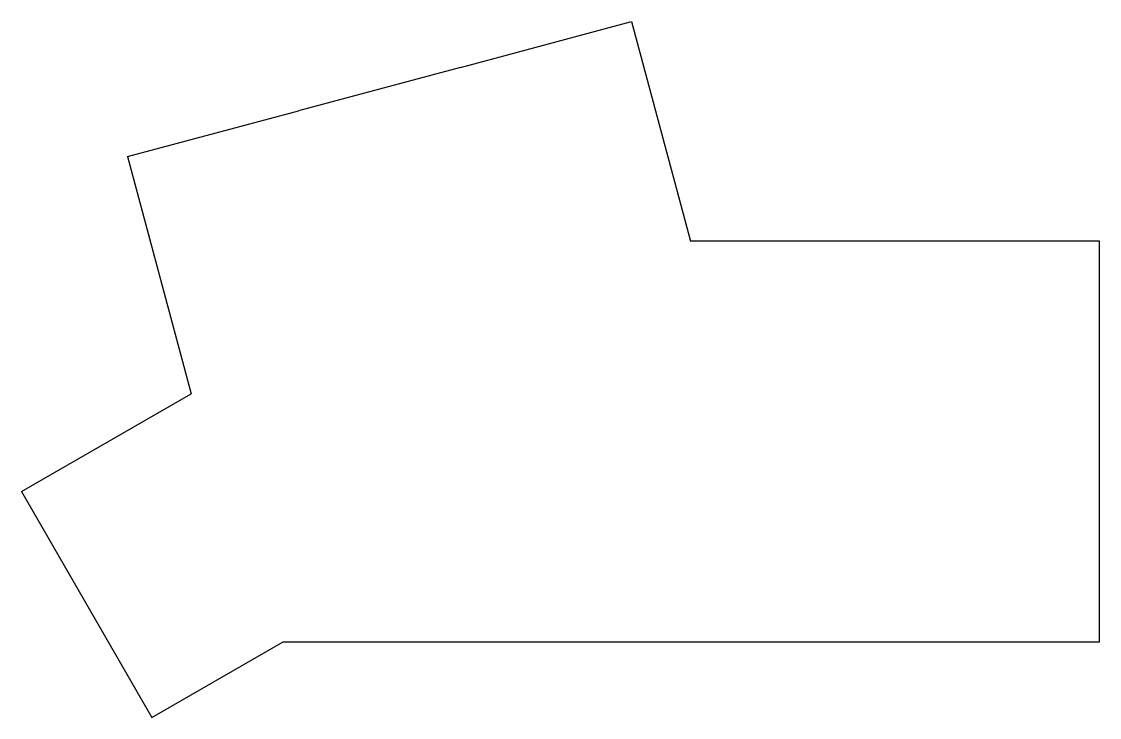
# Model space of a CAD drawing. Header units: millimetres. Extents: x 3 to 118, y -12 to 63.
import ezdxf

# ---------------------------------------------------------------- set-up
doc = ezdxf.new("R2010")
doc.units = ezdxf.units.MM

msp = doc.modelspace()

# ---------------------------------------------------------------- linework, layer by layer
for p, q in [((49.72, 57.84), (68.08, 62.76)), ((68.08, 62.76), (74.4, 39.16)), ((49.72, 57.84), (32.34, 53.18)), ((13.98, 48.26), (32.34, 53.18)), ((13.98, 48.26), (20.81, 22.8)), ((118.32, 39.16), (74.4, 39.16)), ((118.32, -3.84), (118.32, 39.16)), ((2.59, 12.28), (20.81, 22.8)), ((2.59, 12.28), (16.59, -11.97)), ((16.59, -11.97), (30.67, -3.84)), ((30.67, -3.84), (118.32, -3.84))]:
    msp.add_line(p, q)

doc.saveas('drawing.dxf')
